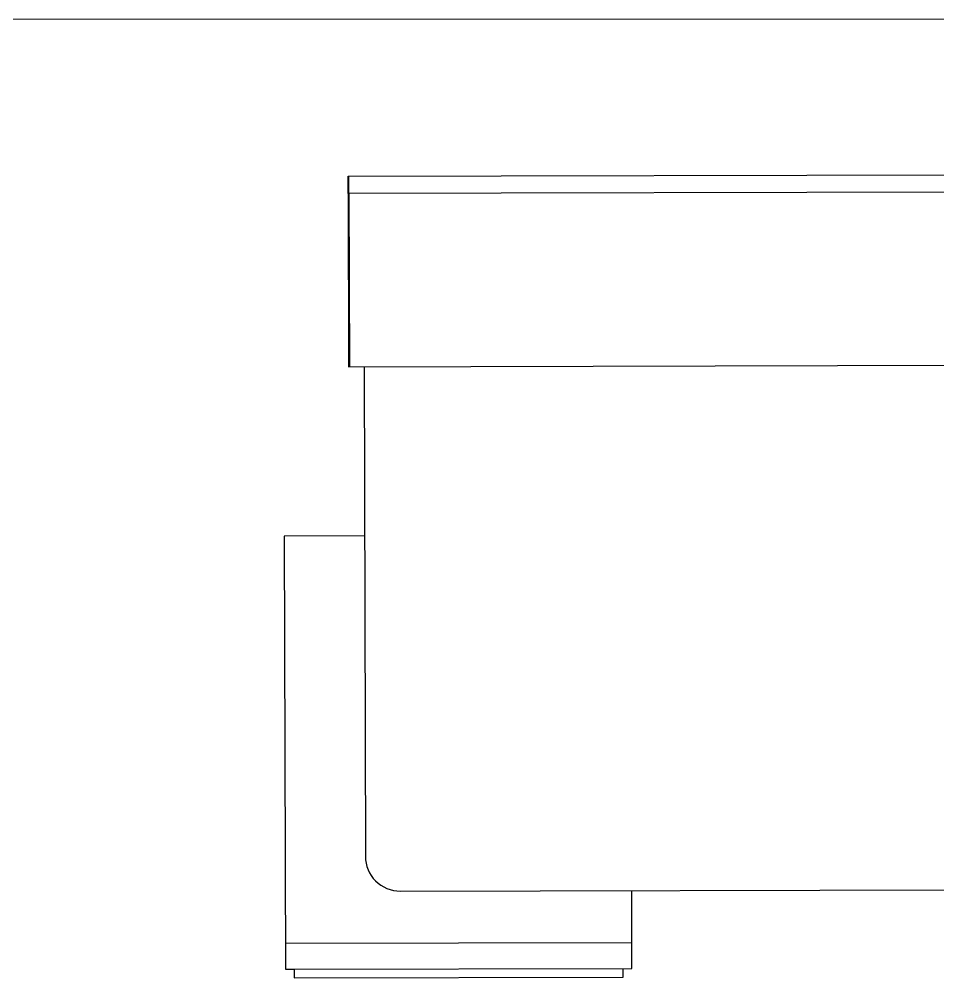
# Paper-space layout 'office1 floor1' of a CAD drawing. Header units: inches. Extents: x 0.3 to 10.8, y 1.4 to 4.2.
# Drawn here: x 0.7672 to 0.9872, y 2.7841 to 3.0139 of the extents above; entities that cross this region are included whole.
import ezdxf

# ---------------------------------------------------------------- set-up
doc = ezdxf.new("R2010")
doc.units = ezdxf.units.IN
doc.header["$MEASUREMENT"] = 0
doc.layers.get('0').update_dxf_attribs({"lineweight": 0})
doc.layers.add('WALL 1 100', color=250, linetype='Continuous', lineweight=9)

psp = doc.layouts.new('office1 floor1')

# ---------------------------------------------------------------- linework, layer by layer
at = {"color": 7, "linetype": 'ByBlock', "lineweight": -2}
for p, q in [((0.84598, 2.97622), (1.05354, 2.97673)), ((0.84599, 2.97207), (0.84598, 2.97622)), ((0.84611, 2.97208), (0.8461, 2.97623)), ((0.84618, 2.97215), (0.84617, 2.9763)), ((1.05355, 2.97258), (0.84599, 2.97207)), ((0.84599, 2.97207), (0.84609, 2.93056)), ((0.84611, 2.97208), (0.84621, 2.93057)), ((0.84618, 2.97215), (0.84628, 2.93064)), ((0.84609, 2.93056), (1.05365, 2.93106)), ((0.84985, 2.93057), (0.85013, 2.81323)), ((0.84995, 2.89004), (0.8307, 2.89)), ((0.8307, 2.89), (0.83095, 2.78622)), ((0.85845, 2.80495), (1.17394, 2.80571)), ((0.91397, 2.78642), (0.91393, 2.80508)), ((0.83094, 2.79245), (0.91396, 2.79265)), ((0.83095, 2.78622), (0.91397, 2.78642)), ((0.9119, 2.78434), (0.9119, 2.78642)), ((0.83095, 2.78622), (0.83303, 2.78622)), ((0.83303, 2.78622), (0.83303, 2.78415)), ((0.83303, 2.78415), (0.9119, 2.78434))]:
    psp.add_line(p, q, dxfattribs=at)
psp.add_arc((0.85843, 2.81325), 0.0083, 180.1388, 270.1388, dxfattribs=at)
at = {"layer": 'WALL 1 100', "color": 0}
psp.add_line((0.31925, 3.01385), (3.91924, 3.01385), dxfattribs=at)

doc.saveas('drawing.dxf')
